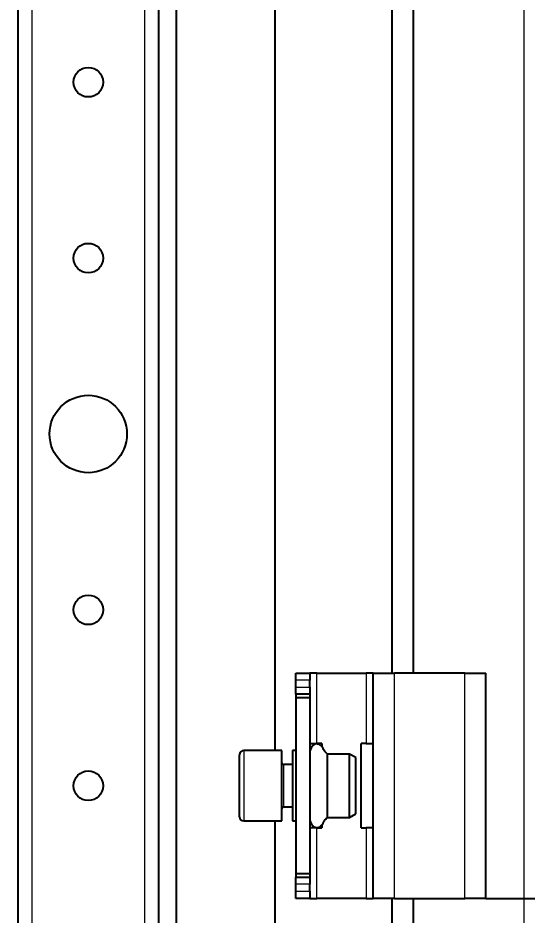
# Model space of a CAD drawing. Header units: millimetres. Extents: x -587 to 1614, y -262 to 1017.
# Drawn here: x 1450.6 to 1523, y -21.7 to 105.8 of the extents above; entities that cross this region are included whole.
import ezdxf

# ---------------------------------------------------------------- set-up
doc = ezdxf.new("R2010")
doc.units = ezdxf.units.MM
doc.layers.add('FORMAT', color=7, linetype='Continuous')
doc.styles.add('SLDTEXTSTYLE0', font='TXT', dxfattribs={"width": 0.75})
doc.dimstyles.new('SLDDIMSTYLE0', dxfattribs={"dimtxt": 20, "dimasz": 10, "dimexe": 0, "dimexo": 0.0625, "dimgap": 5, "dimtad": 2, "dimdec": 1, "dimrnd": 1e-09, "dimzin": 12, "dimdsep": 46, "dimtxsty": 'SLDTEXTSTYLE0', "dimsah": 1, "dimcen": 0.09, "dimadec": 0, "dimazin": 3, "dimtfac": 1, "dimtofl": 0, "dimtmove": 0, "dimatfit": 3, "dimfxl": 0, "dimfrac": 2, "dimtolj": 1, "dimtzin": 12, "dimarcsym": 0})

# ---------------------------------------------------------------- blocks, each defined once
blk = doc.blocks.new('_D_5')
at = {"layer": 'FORMAT'}
for p, q in [((1517.13, 712.64), (1613.13, 712.64)), ((1612.13, 712.64), (1612.13, -19.36)), ((1517.13, -19.36), (1613.13, -19.36))]:
    blk.add_line(p, q, dxfattribs=at)
for points in [[(1612.13, 712.64), (1610.59, 702.64), (1613.67, 702.64)], [(1612.13, -19.36), (1613.67, -9.36), (1610.59, -9.36)]]:
    blk.add_solid(points, dxfattribs=at)
at = {"layer": 'FORMAT', "insert": (1586.35, 324.47), "char_height": 20, "attachment_point": 1, "rotation": 90, "style": 'SLDTEXTSTYLE0'}
blk.add_mtext('732', dxfattribs=at)

msp = doc.modelspace()

# ---------------------------------------------------------------- linework, layer by layer
at = {"color": 8, "linetype": 'Continuous', "lineweight": 18}
for p, q in [((1522.52, 821.54), (1522.52, -128.26)), ((1452.62, 764.14), (1452.62, -70.86)), ((1468.62, 764.14), (1468.62, -70.86)), ((1492.12, 11.64), (1490.12, 11.64)), ((1493.12, 2.64), (1493.12, 12.64)), ((1500.12, 12.64), (1500.12, 2.64)), ((1504.12, -19.36), (1504.12, 12.64)), ((1514.12, -19.36), (1514.12, 12.64)), ((1490.12, 10.64), (1492.12, 10.64)), ((1482.72, 1.64), (1482.72, -5.92)), ((1488.37, -0.36), (1488.37, -6.36)), ((1482.72, -5.92), (1482.72, -8.36)), ((1493.12, -19.36), (1493.12, -9.36)), ((1500.12, -9.36), (1500.12, -19.36)), ((1492.12, -17.36), (1490.12, -17.36)), ((1490.12, -18.36), (1492.12, -18.36))]:
    msp.add_line(p, q, dxfattribs=at)
at = {"color": 7, "linetype": 'Continuous', "lineweight": 25}
for p, q in [((1473.12, 791.14), (1473.12, -97.86)), ((1450.62, 764.14), (1450.62, -70.86)), ((1470.62, 764.14), (1470.62, -70.86)), ((1487.12, 691.64), (1487.12, 1.64)), ((1503.82, 12.64), (1503.82, 208.84)), ((1506.82, 12.64), (1506.82, 208.84)), ((1490.12, 11.64), (1490.12, 12.64)), ((1490.12, 12.64), (1492.12, 12.64)), ((1490.12, 10.64), (1490.12, 11.64)), ((1492.12, 12.64), (1492.12, 11.64)), ((1493.12, 12.64), (1492.12, 12.64)), ((1492.12, 10.64), (1492.12, 11.64)), ((1493.12, 12.64), (1500.12, 12.64)), ((1501.12, 12.64), (1500.12, 12.64)), ((1501.12, -19.36), (1501.12, 12.64)), ((1501.12, 12.64), (1504.12, 12.64)), ((1514.12, 12.64), (1504.12, 12.64)), ((1514.12, 12.64), (1517.12, 12.64)), ((1517.12, -19.36), (1517.12, 12.64)), ((1490.12, 9.64), (1490.12, 10.64)), ((1492.12, 10.64), (1492.12, 9.64)), ((1492.12, 9.64), (1490.12, 9.64)), ((1490.12, 9.64), (1490.12, 9.14)), ((1492.12, 9.14), (1490.12, 9.14)), ((1490.12, 9.14), (1490.12, -15.86)), ((1492.12, 9.64), (1492.12, 9.14)), ((1492.12, 9.14), (1492.12, -15.86)), ((1492.12, 2.64), (1493.12, 2.64)), ((1493.82, 2.64), (1493.12, 2.64)), ((1493.82, 2.64), (1493.82, 2.19)), ((1499.42, -9.36), (1499.42, 2.64)), ((1500.12, 2.64), (1499.42, 2.64)), ((1500.12, 2.64), (1501.12, 2.64)), ((1488.12, 1.64), (1482.72, 1.64)), ((1488.12, -5.92), (1488.12, 1.64)), ((1490.12, 1.64), (1489.62, 1.64)), ((1489.62, 1.64), (1489.62, 0.43)), ((1482.12, -5.61), (1482.12, 1.04)), ((1489.62, 0.43), (1489.62, -8.36)), ((1497.76, 1.14), (1494.62, 1.14)), ((1494.62, -7.86), (1494.62, 1.14)), ((1498.62, 0.64), (1497.76, 1.14)), ((1497.76, -7.86), (1497.76, 1.14)), ((1498.62, -7.36), (1498.62, 0.64)), ((1489.62, -0.36), (1488.37, -0.36)), ((1482.12, -7.76), (1482.12, -5.61)), ((1488.12, -8.36), (1488.12, -5.92)), ((1488.37, -6.36), (1489.62, -6.36)), ((1497.76, -7.86), (1498.62, -7.36)), ((1482.72, -8.36), (1488.12, -8.36)), ((1487.12, -8.36), (1487.12, -28.19)), ((1489.62, -8.36), (1490.12, -8.36)), ((1493.82, -8.91), (1493.82, -9.36)), ((1494.62, -7.86), (1497.76, -7.86)), ((1493.12, -9.36), (1492.12, -9.36)), ((1493.12, -9.36), (1493.82, -9.36)), ((1499.42, -9.36), (1500.12, -9.36)), ((1501.12, -9.36), (1500.12, -9.36)), ((1492.12, -15.86), (1490.12, -15.86)), ((1490.12, -15.86), (1490.12, -16.36)), ((1490.12, -17.36), (1490.12, -16.36)), ((1490.12, -16.36), (1492.12, -16.36)), ((1492.12, -15.86), (1492.12, -16.36)), ((1492.12, -16.36), (1492.12, -17.36)), ((1490.12, -18.36), (1490.12, -17.36)), ((1492.12, -18.36), (1492.12, -17.36)), ((1490.12, -19.36), (1490.12, -18.36)), ((1492.12, -18.36), (1492.12, -19.36)), ((1492.12, -19.36), (1490.12, -19.36)), ((1492.12, -19.36), (1493.12, -19.36)), ((1500.12, -19.36), (1493.12, -19.36)), ((1500.12, -19.36), (1501.12, -19.36)), ((1504.12, -19.36), (1501.12, -19.36)), ((1503.82, -26.66), (1503.82, -19.36)), ((1504.12, -19.36), (1514.12, -19.36)), ((1506.82, -26.66), (1506.82, -19.36)), ((1517.12, -19.36), (1514.12, -19.36))]:
    msp.add_line(p, q, dxfattribs=at)
for centre, radius in [((1460.62, 96.64), 2.1), ((1460.62, 71.64), 2.1), ((1460.62, 46.64), 5.5), ((1460.62, 21.64), 2.1), ((1460.62, -3.36), 2.1)]:
    msp.add_circle(centre, radius, dxfattribs=at)
for centre, radius, start, end in [((1482.72, 1.04), 0.6, 90, 180), ((1488.37, -0.11), 0.25, 180, 270), ((1488.37, -6.61), 0.25, 90, 180), ((1482.72, -7.76), 0.6, 180, 270)]:
    msp.add_arc(centre, radius, start, end, dxfattribs=at)
for points, knots in [([(1494.62, 1.14), (1494.45, 1.29), (1494.1, 1.6), (1493.91, 2.17), (1493.54, 2.47), (1493.21, 2.6), (1492.84, 2.57), (1492.5, 2.38), (1492.25, 2.02), (1492.16, 1.72), (1492.12, 1.57)], [0, 0, 0, 0, 0.185676, 0.371025, 0.466937, 0.562172, 0.656347, 0.751553, 0.873842, 1, 1, 1, 1]), ([(1492.12, -8.29), (1492.16, -8.44), (1492.25, -8.74), (1492.5, -9.1), (1492.84, -9.29), (1493.21, -9.32), (1493.54, -9.19), (1493.91, -8.89), (1494.1, -8.32), (1494.45, -8.01), (1494.62, -7.86)], [0, 0, 0, 0, 0.126158, 0.248447, 0.343653, 0.437828, 0.533063, 0.628975, 0.814324, 1, 1, 1, 1])]:
    msp.add_open_spline(points, degree=3, knots=knots, dxfattribs=at)

# ---------------------------------------------------------------- dimensions: what is measured, and where the dimension line sits
at = {"layer": 'FORMAT'}
dim = msp.add_linear_dim(base=(1612.13, -19.36), p1=(1517.12, 712.64), p2=(1517.12, -19.36), angle=90, dimstyle='SLDDIMSTYLE0', dxfattribs=at)
dim.commit()
dim.dimension.update_dxf_attribs({"geometry": '_D_5', "text_midpoint": (1612.13, 346.64), "dimtype": 160})

doc.saveas('drawing.dxf')
